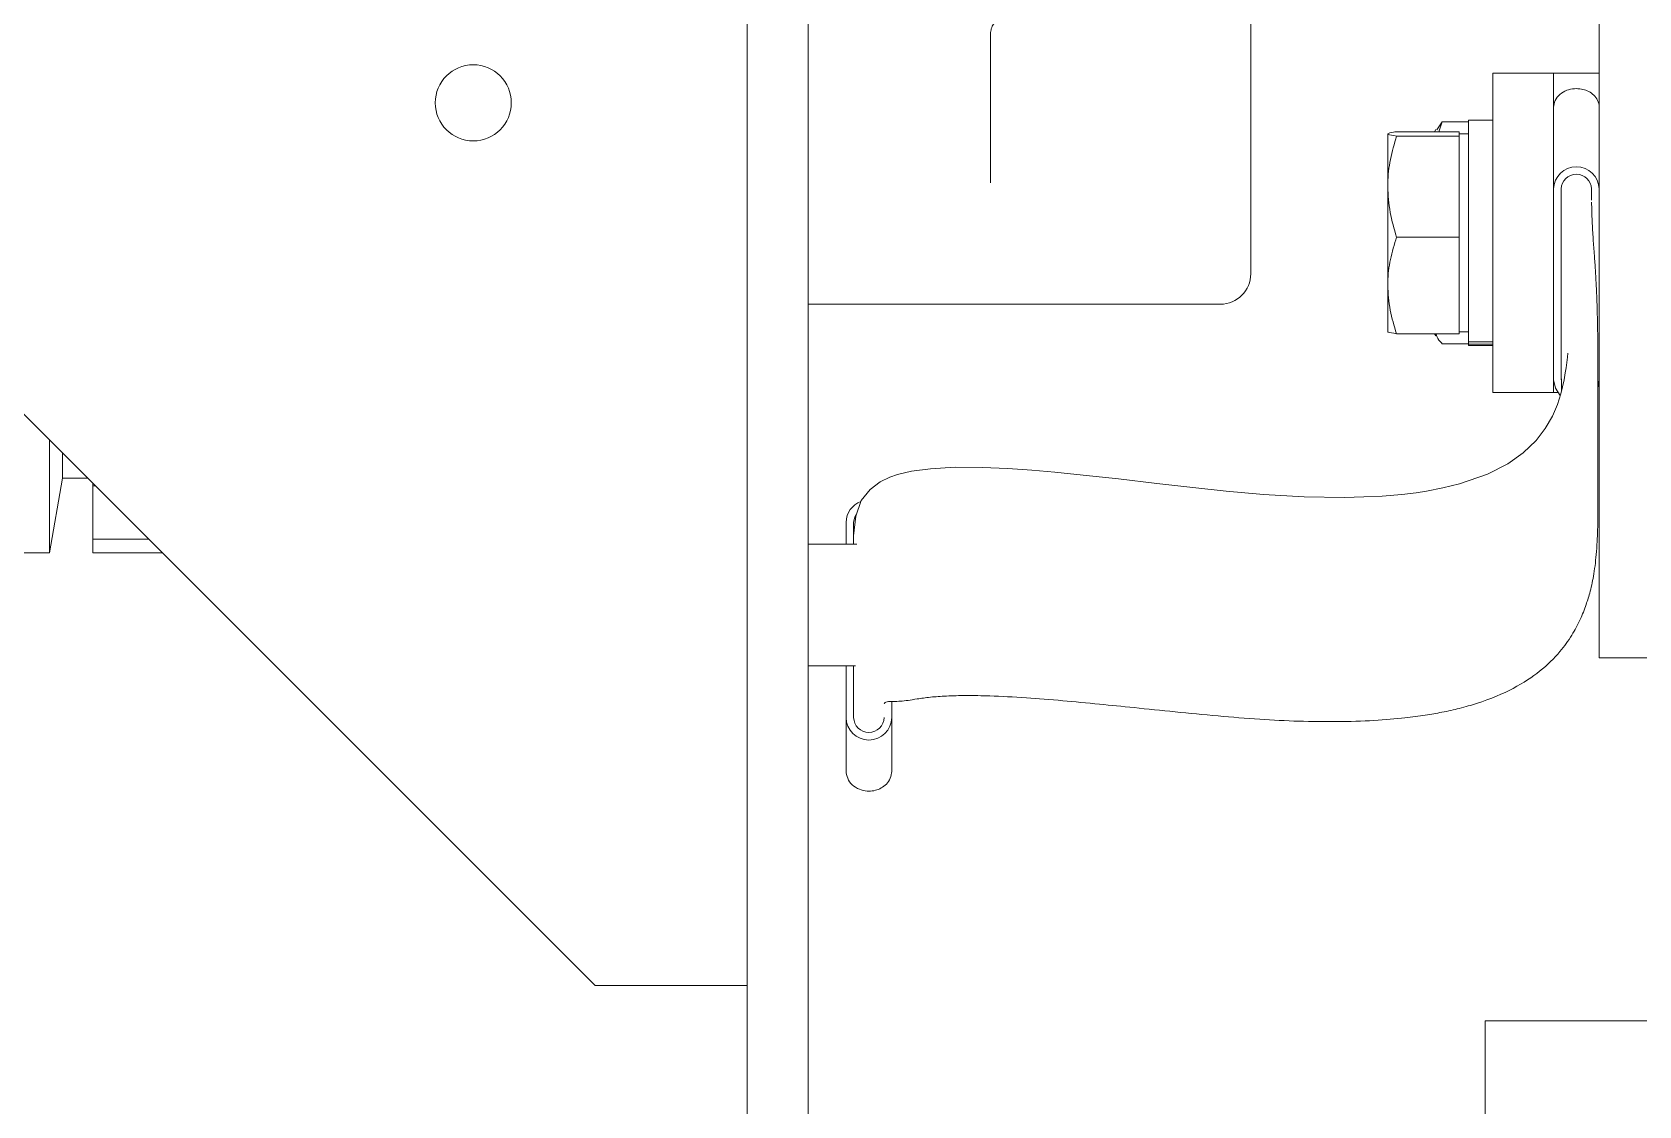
# Model space of a CAD drawing. Header units: inches. Extents: x -605 to 2991212, y -2872845 to 0.
# Drawn here: x 2772522.6 to 2772628.2, y -2487560 to -2487489.4 of the extents above; entities that cross this region are included whole.
import ezdxf

# ---------------------------------------------------------------- set-up
doc = ezdxf.new("R2010")
doc.units = ezdxf.units.IN
doc.header["$LTSCALE"] = 600
doc.header["$MEASUREMENT"] = 0
doc.layers.add('GB', color=6, linetype='Continuous', lineweight=20)
doc.layers.add('PV_STEEL LINE', color=7, linetype='Continuous', lineweight=0)

# ---------------------------------------------------------------- blocks, each defined once
blk = doc.blocks.new('*U1330')
at = {"color": 7, "linetype": 'Continuous', "lineweight": 15}
for p, q in [((688530.58, -228079.88), (688530.58, -227656.58)), ((688534.58, -228079.88), (688534.58, -227656.58)), ((688400.58, -227702.88), (688520.58, -227822.88)), ((688586.58, -227791.36), (688586.58, -227749.36)), ((688546.58, -227760.3), (688546.57, -227760.25)), ((688546.58, -227770.13), (688546.58, -227760.3)), ((688583.58, -227762.92), (688579.58, -227762.92)), ((688579.58, -227762.92), (688579.58, -227783.92)), ((688586.58, -227762.92), (688583.58, -227762.92)), ((688583.58, -227762.92), (688583.58, -227769.3)), ((688576.26, -227766.12), (688575.9, -227766.65)), ((688576.05, -227766.78), (688576.26, -227766.12)), ((688577.98, -227766.12), (688576.26, -227766.12)), ((688579.58, -227766.02), (688577.98, -227766.02)), ((688577.98, -227780.59), (688577.98, -227766.02)), ((688572.69, -227766.91), (688572.68, -227766.92)), ((688572.68, -227766.92), (688572.68, -227770.38)), ((688577.38, -227766.78), (688573.26, -227766.78)), ((688577.38, -227767.06), (688573.26, -227767.06)), ((688575.84, -227766.64), (688575.76, -227766.78)), ((688577.38, -227766.78), (688577.38, -227766.92)), ((688577.98, -227766.92), (688577.38, -227766.92)), ((688577.38, -227766.92), (688577.38, -227767.06)), ((688577.38, -227767.06), (688577.38, -227770.38)), ((688583.58, -227769.3), (688583.58, -227770.54)), ((688572.68, -227770.38), (688572.68, -227776.88)), ((688577.38, -227770.38), (688577.38, -227773.7)), ((688583.58, -227770.54), (688583.58, -227783.09)), ((688584.08, -227770.54), (688584.08, -227783.09)), ((688586.08, -227771.27), (688586.08, -227770.54)), ((688577.38, -227773.7), (688573.26, -227773.7)), ((688577.38, -227773.7), (688577.38, -227776.88)), ((688572.68, -227779.91), (688572.68, -227776.88)), ((688577.38, -227776.88), (688577.38, -227780.05)), ((688534.58, -227778.11), (688561.68, -227778.11)), ((688572.68, -227779.92), (688572.69, -227779.92)), ((688577.38, -227779.92), (688577.98, -227779.92)), ((688577.38, -227780.05), (688573.26, -227780.05)), ((688575.76, -227780.05), (688575.84, -227780.19)), ((688577.98, -227780.71), (688576.26, -227780.71)), ((688579.58, -227780.59), (688577.98, -227780.59)), ((688577.98, -227780.59), (688577.98, -227780.74)), ((688577.98, -227780.74), (688579.58, -227780.74)), ((688577.98, -227780.82), (688577.98, -227780.74)), ((688577.98, -227780.82), (688579.58, -227780.82)), ((688583.58, -227783.09), (688583.58, -227783.92)), ((688584.08, -227782.23), (688584.11, -227783.78)), ((688586.51, -227783.55), (688586.58, -227783.09)), ((688579.58, -227783.92), (688583.58, -227783.92)), ((688583.58, -227783.92), (688583.85, -227783.92)), ((688484.72, -227794.46), (688484.72, -227787.01)), ((688485.58, -227789.54), (688485.58, -227787.88)), ((688484.72, -227794.46), (688485.58, -227789.54)), ((688485.58, -227789.54), (688487.24, -227789.54)), ((688487.58, -227789.89), (688487.58, -227789.99)), ((688487.58, -227790.04), (688487.58, -227789.99)), ((688487.58, -227790.04), (688487.74, -227790.04)), ((688487.58, -227790.04), (688487.58, -227792.48)), ((688586.58, -227801.36), (688586.58, -227791.36)), ((688487.58, -227792.98), (688487.58, -227792.48)), ((688537.08, -227793.88), (688537.08, -227792.46)), ((688537.58, -227793.88), (688537.58, -227792.46)), ((688487.58, -227792.98), (688487.58, -227793.56)), ((688487.58, -227793.56), (688491.27, -227793.56)), ((688487.58, -227793.56), (688487.58, -227793.56)), ((688487.58, -227793.56), (688487.58, -227794.06)), ((688479.58, -227794.46), (688484.72, -227794.46)), ((688487.58, -227794.46), (688487.58, -227794.06)), ((688487.58, -227794.46), (688492.16, -227794.46)), ((688487.58, -227794.46), (688487.58, -227794.46)), ((688537.79, -227793.88), (688534.58, -227793.88)), ((688534.58, -227801.88), (688537.71, -227801.88)), ((688537.08, -227805.26), (688537.08, -227801.88)), ((688537.58, -227805.26), (688537.58, -227801.88)), ((688591.58, -227801.36), (688586.58, -227801.36)), ((688540.08, -227804.22), (688540.08, -227805.26)), ((688537.08, -227808.77), (688537.08, -227805.26)), ((688540.08, -227808.77), (688540.08, -227805.26)), ((688520.58, -227822.88), (688525.85, -227822.88)), ((688530.58, -227822.88), (688525.85, -227822.88)), ((688579.08, -227825.21), (688579.08, -227836.36)), ((688649.08, -227825.21), (688579.08, -227825.21))]:
    blk.add_line(p, q, dxfattribs=at)
at = {"color": 7, "linetype": 'Continuous', "lineweight": 15, "flags": 128}
for points in [[(688584.52, -227781.36), (688584.52, -227781.34), (688584.5, -227781.59), (688584.46, -227781.94), (688584.41, -227782.29), (688584.35, -227782.63), (688584.27, -227783.09), (688584.17, -227783.54), (688584.05, -227784.01), (688583.83, -227784.7), (688583.51, -227785.46), (688583.04, -227786.27), (688582.44, -227787.06), (688581.59, -227787.88), (688580.57, -227788.6), (688579.24, -227789.28), (688577.39, -227789.92), (688576.3, -227790.19), (688575.24, -227790.39), (688574.54, -227790.5), (688573.6, -227790.61), (688572.32, -227790.72), (688571.12, -227790.78), (688569.84, -227790.81), (688567.2, -227790.77), (688564.52, -227790.61), (688562.06, -227790.39), (688559.87, -227790.16), (688557.51, -227789.89), (688554.98, -227789.59), (688552.67, -227789.34), (688550.8, -227789.15), (688549.3, -227789.02), (688547.72, -227788.91), (688546.02, -227788.84), (688544.25, -227788.83), (688542.62, -227788.92), (688541.38, -227789.09), (688540.47, -227789.3), (688539.96, -227789.48), (688539.33, -227789.78), (688538.66, -227790.28), (688538.07, -227791.02), (688537.72, -227792.03), (688537.58, -227793.34), (688537.58, -227793.34)], [(688583.58, -227783.09), (688583.7, -227783.64), (688584.02, -227784.11)], [(688537.58, -227792.46), (688537.66, -227792.08), (688537.74, -227791.93)]]:
    blk.add_lwpolyline(points, dxfattribs=at)
at = {"color": 7, "linetype": 'Continuous', "lineweight": 15}
blk.add_circle((688512.58, -227764.88), 2.5, dxfattribs=at)
for centre, radius, start, end in [((688585.08, -227770.58), 1.5, 1.6323, 178.3677), ((688585.08, -227770.57), 1, 1.6323, 178.3677), ((688561.68, -227776.11), 2, 270, 0), ((688538.57, -227792.46), 1.48, 110.18, 179.6809), ((688538.58, -227805.25), 1.5, 180.6838, 359.3162), ((688538.58, -227805.25), 1, 180.6838, 359.3162)]:
    blk.add_arc(centre, radius, start, end, dxfattribs=at)
for points, knots in [([(688563.68, -227776.11), (688563.68, -227776.07), (688563.68, -227775.97), (688563.68, -227775.18), (688563.68, -227773.99), (688563.68, -227772.49), (688563.68, -227770.81), (688563.68, -227768.83), (688563.68, -227766.56), (688563.68, -227764.05), (688563.68, -227761.34), (688563.68, -227758.46), (688563.68, -227755.16), (688563.68, -227751.45), (688563.68, -227747.4), (688563.68, -227744.7), (688563.68, -227743.37)], [0, 0, 0, 0, 0.077635, 0.157672, 0.239953, 0.304285, 0.368608, 0.434309, 0.5, 0.565701, 0.631392, 0.695725, 0.760048, 0.842337, 0.922367, 1, 1, 1, 1]), ([(688546.58, -227760.26), (688546.6, -227760.15), (688546.63, -227759.92), (688546.8, -227759.64), (688547.04, -227759.43), (688547.23, -227759.37), (688547.32, -227759.34)], [0, 0, 0, 0, 0.260611, 0.513579, 0.759784, 1, 1, 1, 1]), ([(688583.58, -227765.18), (688583.6, -227765.02), (688583.65, -227764.71), (688583.96, -227764.31), (688584.41, -227764.04), (688584.93, -227763.93), (688585.41, -227763.96), (688585.82, -227764.08), (688586.18, -227764.3), (688586.46, -227764.62), (688586.57, -227764.94), (688586.58, -227765.13), (688586.58, -227765.18)], [0, 0, 0, 0, 0.124524, 0.249115, 0.369793, 0.474536, 0.563912, 0.649325, 0.741267, 0.845975, 0.964186, 1, 1, 1, 1]), ([(688572.68, -227766.92), (688572.76, -227766.88), (688572.85, -227766.83), (688573.19, -227766.79), (688573.26, -227766.78)], [0, 0, 0, 0, 0.776287, 1, 1, 1, 1]), ([(688573.26, -227767.06), (688573.03, -227767.03), (688572.72, -227766.98), (688572.69, -227766.93), (688572.68, -227766.92)], [0, 0, 0, 0, 0.758149, 1, 1, 1, 1]), ([(688572.68, -227770.38), (688572.68, -227770.31), (688572.69, -227769.71), (688572.82, -227768.59), (688573.11, -227767.57), (688573.26, -227767.06)], [0, 0, 0, 0, 0.070077, 0.530778, 1, 1, 1, 1]), ([(688573.26, -227773.7), (688573.1, -227773.16), (688572.78, -227772.08), (688572.71, -227770.95), (688572.68, -227770.38)], [0, 0, 0, 0, 0.495458, 1, 1, 1, 1]), ([(688539.58, -227804.38), (688539.62, -227804.32), (688539.68, -227804.21), (688540.18, -227804.21), (688540.62, -227804.21), (688541.11, -227804.16), (688541.72, -227804.05), (688542.58, -227803.93), (688543.68, -227803.85), (688544.97, -227803.82), (688546.68, -227803.85), (688548.78, -227803.96), (688551.22, -227804.15), (688553.61, -227804.38), (688556.08, -227804.63), (688558.68, -227804.9), (688561.46, -227805.17), (688564.21, -227805.4), (688566.87, -227805.53), (688569.45, -227805.56), (688571.82, -227805.48), (688573.71, -227805.32), (688575.14, -227805.13), (688576.33, -227804.92), (688577.46, -227804.66), (688579.19, -227804.17), (688581.04, -227803.37), (688582.78, -227802.22), (688583.97, -227801.04), (688584.79, -227799.89), (688585.34, -227798.86), (688585.72, -227797.89), (688586.01, -227796.94), (688586.26, -227795.79), (688586.39, -227794.6), (688586.46, -227793.49), (688586.49, -227792.65), (688586.5, -227791.61), (688586.5, -227790.58), (688586.5, -227789.75), (688586.5, -227788.91), (688586.5, -227787.66), (688586.5, -227786.34), (688586.5, -227785.23), (688586.5, -227784.52), (688586.5, -227783.81), (688586.5, -227782.94), (688586.5, -227781.89), (688586.49, -227780.94), (688586.48, -227779.89), (688586.46, -227778.77), (688586.42, -227777.64), (688586.38, -227776.66), (688586.33, -227775.81), (688586.26, -227774.85), (688586.18, -227773.79), (688586.11, -227772.64), (688586.09, -227771.82), (688586.08, -227771.4)], [0, 0, 0, 0, 0.026491, 0.048938, 0.067931, 0.084053, 0.097857, 0.112201, 0.12587, 0.14044, 0.155767, 0.176272, 0.194274, 0.210731, 0.225057, 0.241065, 0.256952, 0.271715, 0.285596, 0.299821, 0.315294, 0.330441, 0.341983, 0.352574, 0.365137, 0.379398, 0.418205, 0.457408, 0.499218, 0.531863, 0.562906, 0.590942, 0.61574, 0.645365, 0.679539, 0.699195, 0.718425, 0.732947, 0.741906, 0.745531, 0.748851, 0.755788, 0.765554, 0.77135, 0.774149, 0.776992, 0.783214, 0.790719, 0.8028, 0.81479, 0.826331, 0.845112, 0.862744, 0.882756, 0.907151, 0.935399, 0.966719, 1, 1, 1, 1]), ([(688572.68, -227776.88), (688572.68, -227776.8), (688572.69, -227776.23), (688572.82, -227775.16), (688573.11, -227774.19), (688573.26, -227773.7)], [0, 0, 0, 0, 0.070077, 0.530778, 1, 1, 1, 1]), ([(688573.26, -227780.05), (688573.1, -227779.54), (688572.78, -227778.5), (688572.71, -227777.42), (688572.68, -227776.88)], [0, 0, 0, 0, 0.495458, 1, 1, 1, 1]), ([(688572.68, -227779.91), (688572.69, -227779.92), (688572.72, -227779.97), (688573.03, -227780.02), (688573.26, -227780.05)], [0, 0, 0, 0, 0.241851, 1, 1, 1, 1]), ([(688576.26, -227780.71), (688576.19, -227780.63), (688575.97, -227780.42), (688575.9, -227780.2), (688575.86, -227780.05)], [0, 0, 0, 0, 0.359578, 1, 1, 1, 1]), ([(688537.08, -227808.77), (688537.1, -227808.94), (688537.15, -227809.28), (688537.46, -227809.71), (688537.91, -227810), (688538.43, -227810.13), (688538.91, -227810.1), (688539.32, -227809.96), (688539.68, -227809.72), (688539.96, -227809.37), (688540.07, -227809.03), (688540.08, -227808.82), (688540.08, -227808.77)], [0, 0, 0, 0, 0.124524, 0.249115, 0.369793, 0.474536, 0.563912, 0.649325, 0.741267, 0.845975, 0.964186, 1, 1, 1, 1])]:
    blk.add_open_spline(points, degree=3, knots=knots, dxfattribs=at)
blk = doc.blocks.new('45B')
at = {"layer": 'PV_STEEL LINE', "color": 8, "linetype": 'ByBlock'}
blk.add_blockref('*U1330', (1487771.1, -2582564.98), dxfattribs=at)

msp = doc.modelspace()

# ---------------------------------------------------------------- block references
at = {"layer": 'GB', "color": 1}
msp.add_blockref('45B', (596267.93, 322835.77), dxfattribs=at)

doc.saveas('drawing.dxf')
